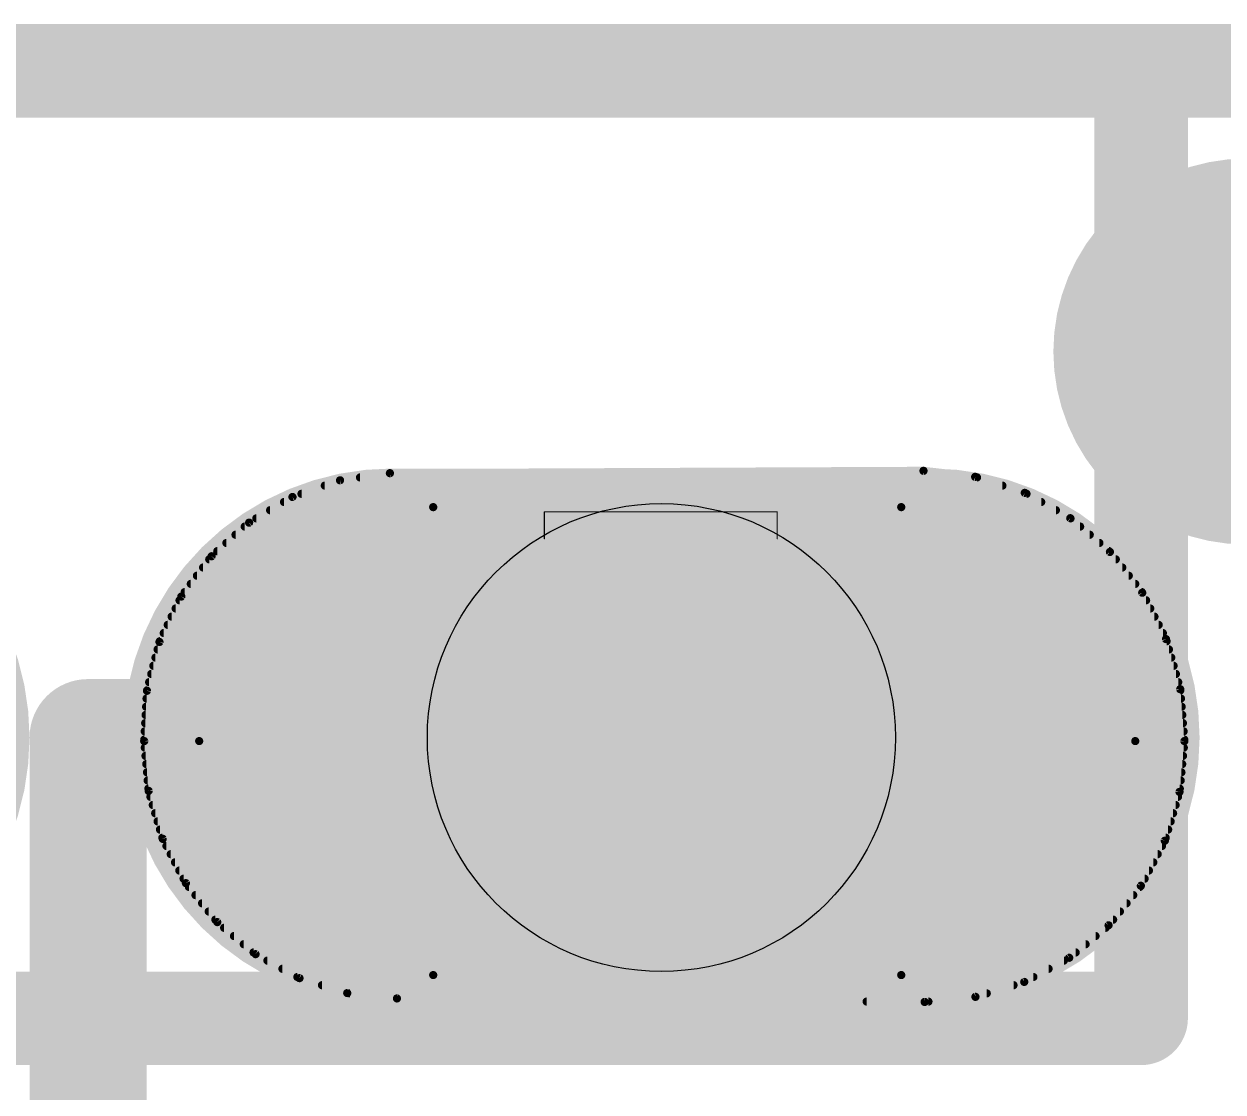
# Model space of a CAD drawing. Extents: x -32 to 75, y -66 to 21.
# Drawn here: x 2.426 to 5.029, y 11.753 to 14.072 of the extents above; entities that cross this region are included whole.
import ezdxf

# ---------------------------------------------------------------- set-up
doc = ezdxf.new("R2010")
doc.units = 0
for name, color, linetype in [('1', 12, 'CONTINUOUS'), ('16', 132, 'CONTINUOUS'), ('17', 110, 'CONTINUOUS'), ('20', 31, 'CONTINUOUS'), ('29', 253, 'CONTINUOUS'), ('30', 253, 'CONTINUOUS'), ('44', 253, 'CONTINUOUS'), ('46', 140, 'CONTINUOUS'), ('49', 183, 'CONTINUOUS'), ('51', 53, 'CONTINUOUS')]:
    doc.layers.add(name, color=color, linetype=linetype)

# ---------------------------------------------------------------- blocks, each defined once
blk = doc.blocks.new('PIE')
at = {"const_width": 0.5}
blk.add_lwpolyline([(0, -0.25, 1), (0, 0.25, 1), (0, -0.25)], format="xyb", dxfattribs=at)
blk = doc.blocks.new('RECT')
blk.add_solid([(-0.5, -0.5), (0.5, -0.5), (-0.5, 0.5), (0.5, 0.5)])
blk = doc.blocks.new('LONGP100')
at = {"const_width": 1}
blk.add_lwpolyline([(-0.5, 0), (0.5, 0)], dxfattribs=at)
at = {"const_width": 0.5}
for points in [[(-0.5, 0.25, 1), (-0.5, -0.25)], [(0.5, -0.25, 1), (0.5, 0.25)]]:
    blk.add_lwpolyline(points, format="xyb", dxfattribs=at)

msp = doc.modelspace()

# ---------------------------------------------------------------- linework, layer by layer
at = {"layer": '1', "const_width": 0.2032}
for points in [[(4.8514, 13.97), (0, 13.97)], [(4.8514, 11.9126), (4.8514, 13.97)], [(0, 11.9126), (4.8514, 11.9126)]]:
    msp.add_lwpolyline(points, dxfattribs=at)
at = {"layer": '1', "const_width": 0.1016}
for points in [[(4.9022, 13.97, 1), (4.8006, 13.97)], [(4.8514, 13.9192, 1), (4.8514, 14.0208)], [(4.8514, 11.8618, 1), (4.8514, 11.9634)], [(4.8006, 11.9126, 1), (4.9022, 11.9126)]]:
    msp.add_lwpolyline(points, format="xyb", dxfattribs=at)
at = {"layer": '16'}
for points, const_width in [([(0, 13.97), (4.8514, 13.97)], 0.2032), ([(4.8514, 13.97), (4.8514, 11.9126)], 0.2032), ([(2.5654, 12.5222), (3.81, 12.5222)], 0.254), ([(2.5654, 3.048), (2.5654, 12.5222)], 0.254), ([(4.8514, 11.9126), (0, 11.9126)], 0.2032)]:
    msp.add_lwpolyline(points, dxfattribs=dict(at, const_width=const_width))
for points, const_width in [([(4.9022, 13.97, 1), (4.8006, 13.97)], 0.1016), ([(4.8514, 13.9192, 1), (4.8514, 14.0208)], 0.1016), ([(2.5654, 12.5857, 1), (2.5654, 12.4587)], 0.127), ([(2.6289, 12.5222, 1), (2.5019, 12.5222)], 0.127), ([(3.81, 12.4587, 1), (3.81, 12.5857)], 0.127), ([(4.8514, 11.8618, 1), (4.8514, 11.9634)], 0.1016), ([(4.8006, 11.9126, 1), (4.9022, 11.9126)], 0.1016)]:
    msp.add_lwpolyline(points, format="xyb", dxfattribs=dict(at, const_width=const_width))
at = {"layer": '20', "const_width": 0.2032}
msp.add_lwpolyline([(6.35, 13.97), (1.27, 13.97)], dxfattribs=at)
at = {"layer": '29', "const_width": 0.0178}
for points in [[(3.2207, 13.0962), (3.1124, 13.0808)], [(3.1558, 13.087), (4.4952, 13.087)], [(4.379, 13.1013), (3.2207, 13.0962)], [(4.4913, 13.0883), (4.379, 13.1013)], [(4.5988, 13.0535), (4.4913, 13.0883)], [(3.1124, 13.0808), (3.0092, 13.0446)], [(3.0794, 13.0692), (4.5503, 13.0692)], [(3.0092, 13.0446), (2.915, 12.9889)], [(2.9908, 13.0337), (4.6345, 13.0337)], [(3.0288, 13.0514), (4.6026, 13.0514)], [(4.6976, 12.9985), (4.5988, 13.0535)], [(2.9607, 13.0159), (4.6664, 13.0159)], [(2.915, 12.9889), (2.8336, 12.9159)], [(2.9055, 12.9803), (4.719, 12.9803)], [(2.9306, 12.9981), (4.6981, 12.9981)], [(4.7837, 12.9253), (4.6976, 12.9985)], [(2.8856, 12.9625), (4.7399, 12.9625)], [(2.8658, 12.9448), (4.7608, 12.9448)], [(2.8336, 12.9159), (2.7679, 12.8284)], [(2.8285, 12.9092), (4.7964, 12.9092)], [(2.8459, 12.927), (4.7817, 12.927)], [(4.8539, 12.8366), (4.7837, 12.9253)], [(2.8152, 12.8914), (4.8105, 12.8914)], [(2.7885, 12.8558), (4.8386, 12.8558)], [(2.8018, 12.8736), (4.8246, 12.8736)], [(2.7679, 12.8284), (2.7205, 12.7298)], [(2.7751, 12.8381), (4.8527, 12.8381)], [(4.9054, 12.736), (4.8539, 12.8366)], [(2.7554, 12.8025), (4.8713, 12.8025)], [(2.764, 12.8203), (4.8622, 12.8203)], [(2.7469, 12.7847), (4.8804, 12.7847)], [(2.7298, 12.7492), (4.8986, 12.7492)], [(2.7384, 12.7669), (4.8895, 12.7669)], [(2.7205, 12.7298), (2.6933, 12.6238)], [(2.7213, 12.7314), (4.9067, 12.7314)], [(4.9363, 12.6273), (4.9054, 12.736)], [(2.7118, 12.6958), (4.9168, 12.6958)], [(2.7164, 12.7136), (4.9118, 12.7136)], [(2.7072, 12.678), (4.9219, 12.678)], [(2.6981, 12.6425), (4.932, 12.6425)], [(2.7027, 12.6603), (4.9269, 12.6603)], [(2.6933, 12.6238), (2.6873, 12.5146)], [(2.6936, 12.6247), (4.9365, 12.6247)], [(4.9454, 12.5146), (4.9363, 12.6273)], [(2.6914, 12.5891), (4.9394, 12.5891)], [(2.6924, 12.6069), (4.9379, 12.6069)], [(2.6904, 12.5713), (4.9408, 12.5713)], [(2.6895, 12.5536), (4.9422, 12.5536)], [(2.6873, 12.5146), (2.697, 12.4065)], [(2.6875, 12.518), (4.9451, 12.518)], [(2.6885, 12.5358), (4.9437, 12.5358)], [(4.9348, 12.4043), (4.9454, 12.5146)], [(2.6886, 12.5002), (4.944, 12.5002)], [(2.6902, 12.4824), (4.9423, 12.4824)], [(2.6918, 12.4647), (4.9406, 12.4647)], [(2.6934, 12.4469), (4.9389, 12.4469)], [(2.6949, 12.4291), (4.9372, 12.4291)], [(2.6965, 12.4113), (4.9354, 12.4113)], [(2.697, 12.4065), (2.7275, 12.3023)], [(2.7008, 12.3935), (4.9315, 12.3935)], [(4.9028, 12.2982), (4.9348, 12.4043)], [(2.706, 12.3758), (4.9262, 12.3758)], [(2.7112, 12.358), (4.9208, 12.358)], [(2.7164, 12.3402), (4.9155, 12.3402)], [(2.7216, 12.3224), (4.9101, 12.3224)], [(2.7268, 12.3046), (4.9048, 12.3046)], [(2.7275, 12.3023), (2.7778, 12.2061)], [(2.7356, 12.2868), (4.8968, 12.2868)], [(4.8508, 12.2004), (4.9028, 12.2982)], [(2.7449, 12.2691), (4.8873, 12.2691)], [(2.7542, 12.2513), (4.8779, 12.2513)], [(2.7635, 12.2335), (4.8684, 12.2335)], [(2.7728, 12.2157), (4.859, 12.2157)], [(2.7778, 12.2061), (2.8459, 12.1216)], [(4.7808, 12.1146), (4.8508, 12.2004)], [(2.7844, 12.1979), (4.8488, 12.1979)], [(2.7987, 12.1802), (4.8343, 12.1802)], [(2.813, 12.1624), (4.8198, 12.1624)], [(2.8274, 12.1446), (4.8053, 12.1446)], [(2.8417, 12.1268), (4.7907, 12.1268)], [(2.8459, 12.1216), (2.9292, 12.0519)], [(2.8609, 12.109), (4.774, 12.109)], [(4.6953, 12.0441), (4.7808, 12.1146)], [(2.8822, 12.0913), (4.7524, 12.0913)], [(2.9034, 12.0735), (4.7309, 12.0735)], [(2.9247, 12.0557), (4.7093, 12.0557)], [(2.9292, 12.0519), (3.0244, 11.9999)], [(4.5977, 11.9917), (4.6953, 12.0441)], [(2.9548, 12.0379), (4.6837, 12.0379)], [(2.9874, 12.0201), (4.6506, 12.0201)], [(3.0199, 12.0023), (4.6175, 12.0023)], [(3.0244, 11.9999), (3.128, 11.9674)], [(4.4917, 11.9593), (4.5977, 11.9917)], [(3.0733, 11.9846), (4.5744, 11.9846)], [(3.128, 11.9674), (3.236, 11.9558)], [(3.1339, 11.9668), (4.5163, 11.9668)], [(3.236, 11.9558), (4.3815, 11.9482)], [(4.2556, 11.949), (4.3898, 11.949)], [(4.3815, 11.9482), (4.4917, 11.9593)]]:
    msp.add_lwpolyline(points, dxfattribs=at)
at = {"layer": '29', "const_width": 0.0089}
for points in [[(3.1558, 13.0914, 1), (3.1558, 13.0826)], [(3.2207, 13.1007, 1), (3.2207, 13.0918)], [(3.2213, 13.0918, 1), (3.2201, 13.1006)], [(4.3795, 13.1057, 1), (4.3784, 13.0969)], [(4.379, 13.0969, 1), (4.3789, 13.1058)], [(4.4926, 13.0925, 1), (4.4899, 13.084)], [(4.4907, 13.0838, 1), (4.4918, 13.0927)], [(4.4952, 13.0826, 1), (4.4952, 13.0914)], [(3.0794, 13.0737, 1), (3.0794, 13.0648)], [(3.1118, 13.0852, 1), (3.113, 13.0764)], [(3.1139, 13.0766, 1), (3.1109, 13.085)], [(4.5503, 13.0648, 1), (4.5503, 13.0737)], [(2.9908, 13.0381, 1), (2.9908, 13.0292)], [(3.0077, 13.0488, 1), (3.0107, 13.0404)], [(3.0115, 13.0407, 1), (3.0069, 13.0484)], [(3.0288, 13.0559, 1), (3.0288, 13.047)], [(4.601, 13.0574, 1), (4.5967, 13.0497)], [(4.5975, 13.0493, 1), (4.6002, 13.0578)], [(4.6026, 13.047, 1), (4.6026, 13.0559)], [(4.6345, 13.0292, 1), (4.6345, 13.0381)], [(2.9607, 13.0203, 1), (2.9607, 13.0114)], [(4.6664, 13.0114, 1), (4.6664, 13.0203)], [(2.9055, 12.9848, 1), (2.9055, 12.9759)], [(2.9128, 12.9927, 1), (2.9173, 12.985)], [(2.918, 12.9856, 1), (2.9121, 12.9922)], [(2.9306, 13.0025, 1), (2.9306, 12.9936)], [(4.7005, 13.0019, 1), (4.6947, 12.9951)], [(4.6954, 12.9946, 1), (4.6997, 13.0024)], [(4.6981, 12.9936, 1), (4.6981, 13.0025)], [(4.719, 12.9759, 1), (4.719, 12.9848)], [(2.8856, 12.967, 1), (2.8856, 12.9581)], [(4.7399, 12.9581, 1), (4.7399, 12.967)], [(2.8658, 12.9492, 1), (2.8658, 12.9403)], [(4.7608, 12.9403, 1), (4.7608, 12.9492)], [(2.8285, 12.9136, 1), (2.8285, 12.9047)], [(2.8306, 12.9192, 1), (2.8365, 12.9126)], [(2.8371, 12.9132, 1), (2.83, 12.9186)], [(2.8459, 12.9314, 1), (2.8459, 12.9225)], [(4.7872, 12.928, 1), (4.7802, 12.9225)], [(4.7808, 12.9219, 1), (4.7866, 12.9286)], [(4.7817, 12.9225, 1), (4.7817, 12.9314)], [(4.7964, 12.9047, 1), (4.7964, 12.9136)], [(2.8152, 12.8959, 1), (2.8152, 12.887)], [(4.8105, 12.887, 1), (4.8105, 12.8959)], [(2.7885, 12.8603, 1), (2.7885, 12.8514)], [(2.8018, 12.8781, 1), (2.8018, 12.8692)], [(4.8246, 12.8692, 1), (4.8246, 12.8781)], [(4.8386, 12.8514, 1), (4.8386, 12.8603)], [(2.7643, 12.8311, 1), (2.7714, 12.8257)], [(2.7719, 12.8265, 1), (2.7639, 12.8303)], [(2.7751, 12.8425, 1), (2.7751, 12.8336)], [(4.8578, 12.8387, 1), (4.8499, 12.8346)], [(4.8504, 12.8339, 1), (4.8573, 12.8394)], [(4.8527, 12.8336, 1), (4.8527, 12.8425)], [(2.7554, 12.8069, 1), (2.7554, 12.7981)], [(2.764, 12.8247, 1), (2.764, 12.8158)], [(4.8622, 12.8158, 1), (4.8622, 12.8247)], [(4.8713, 12.7981, 1), (4.8713, 12.8069)], [(2.7469, 12.7892, 1), (2.7469, 12.7803)], [(4.8804, 12.7803, 1), (4.8804, 12.7892)], [(2.7298, 12.7536, 1), (2.7298, 12.7447)], [(2.7384, 12.7714, 1), (2.7384, 12.7625)], [(4.8895, 12.7625, 1), (4.8895, 12.7714)], [(4.8986, 12.7447, 1), (4.8986, 12.7536)], [(2.7165, 12.7317, 1), (2.7245, 12.7279)], [(2.7248, 12.7287, 1), (2.7162, 12.7309)], [(2.7213, 12.7358, 1), (2.7213, 12.7269)], [(4.9097, 12.7372, 1), (4.9011, 12.7348)], [(4.9014, 12.734, 1), (4.9093, 12.738)], [(4.9067, 12.7269, 1), (4.9067, 12.7358)], [(2.7118, 12.7003, 1), (2.7118, 12.6914)], [(2.7164, 12.718, 1), (2.7164, 12.7091)], [(4.9118, 12.7091, 1), (4.9118, 12.718)], [(4.9168, 12.6914, 1), (4.9168, 12.7003)], [(2.7072, 12.6825, 1), (2.7072, 12.6736)], [(4.9219, 12.6736, 1), (4.9219, 12.6825)], [(2.6981, 12.6469, 1), (2.6981, 12.638)], [(2.7027, 12.6647, 1), (2.7027, 12.6558)], [(4.9269, 12.6558, 1), (4.9269, 12.6647)], [(4.932, 12.638, 1), (4.932, 12.6469)], [(2.6978, 12.6236, 1), (2.6889, 12.6241)], [(2.689, 12.6249, 1), (2.6976, 12.6227)], [(2.6936, 12.6291, 1), (2.6936, 12.6202)], [(4.9407, 12.6276, 1), (4.9319, 12.6269)], [(4.932, 12.626, 1), (4.9406, 12.6285)], [(4.9365, 12.6202, 1), (4.9365, 12.6291)], [(2.6914, 12.5936, 1), (2.6914, 12.5847)], [(2.6924, 12.6114, 1), (2.6924, 12.6025)], [(4.9379, 12.6025, 1), (4.9379, 12.6114)], [(4.9394, 12.5847, 1), (4.9394, 12.5936)], [(2.6904, 12.5758, 1), (2.6904, 12.5669)], [(4.9408, 12.5669, 1), (4.9408, 12.5758)], [(2.6895, 12.558, 1), (2.6895, 12.5491)], [(4.9422, 12.5491, 1), (4.9422, 12.558)], [(2.6917, 12.515, 1), (2.6829, 12.5142)], [(2.6875, 12.5224, 1), (2.6875, 12.5136)], [(2.6885, 12.5402, 1), (2.6885, 12.5313)], [(4.9498, 12.5142, 1), (4.941, 12.515)], [(4.9437, 12.5313, 1), (4.9437, 12.5402)], [(4.9451, 12.5136, 1), (4.9451, 12.5224)], [(2.6829, 12.5148, 1), (2.6918, 12.5143)], [(2.6886, 12.5047, 1), (2.6886, 12.4958)], [(4.941, 12.5142, 1), (4.9498, 12.5149)], [(4.944, 12.4958, 1), (4.944, 12.5047)], [(2.6902, 12.4869, 1), (2.6902, 12.478)], [(2.6918, 12.4691, 1), (2.6918, 12.4602)], [(4.9406, 12.4602, 1), (4.9406, 12.4691)], [(4.9423, 12.478, 1), (4.9423, 12.4869)], [(2.6934, 12.4513, 1), (2.6934, 12.4424)], [(4.9389, 12.4424, 1), (4.9389, 12.4513)], [(2.6949, 12.4335, 1), (2.6949, 12.4246)], [(2.6965, 12.4158, 1), (2.6965, 12.4069)], [(4.9354, 12.4069, 1), (4.9354, 12.4158)], [(4.9372, 12.4246, 1), (4.9372, 12.4335)], [(2.7012, 12.4077, 1), (2.6927, 12.4052)], [(2.6925, 12.4061, 1), (2.7014, 12.4069)], [(2.7008, 12.398, 1), (2.7008, 12.3891)], [(4.9303, 12.4047, 1), (4.9392, 12.4039)], [(4.939, 12.403, 1), (4.9305, 12.4056)], [(4.9315, 12.3891, 1), (4.9315, 12.398)], [(2.706, 12.3802, 1), (2.706, 12.3713)], [(2.7112, 12.3624, 1), (2.7112, 12.3535)], [(4.9208, 12.3535, 1), (4.9208, 12.3624)], [(4.9262, 12.3713, 1), (4.9262, 12.3802)], [(2.7164, 12.3446, 1), (2.7164, 12.3357)], [(4.9155, 12.3357, 1), (4.9155, 12.3446)], [(2.7216, 12.3269, 1), (2.7216, 12.318)], [(2.7268, 12.3091, 1), (2.7268, 12.3002)], [(4.9048, 12.3002, 1), (4.9048, 12.3091)], [(4.9101, 12.318, 1), (4.9101, 12.3269)], [(2.7315, 12.3044, 1), (2.7236, 12.3002)], [(2.7233, 12.301, 1), (2.7318, 12.3035)], [(2.7356, 12.2913, 1), (2.7356, 12.2824)], [(4.8968, 12.2824, 1), (4.8968, 12.2913)], [(4.8986, 12.2995, 1), (4.9071, 12.2969)], [(4.9068, 12.2961, 1), (4.8989, 12.3003)], [(2.7449, 12.2735, 1), (2.7449, 12.2646)], [(2.7542, 12.2557, 1), (2.7542, 12.2468)], [(4.8779, 12.2468, 1), (4.8779, 12.2557)], [(4.8873, 12.2646, 1), (4.8873, 12.2735)], [(2.7635, 12.2379, 1), (2.7635, 12.2291)], [(4.8684, 12.2291, 1), (4.8684, 12.2379)], [(2.7728, 12.2202, 1), (2.7728, 12.2113)], [(2.7813, 12.2089, 1), (2.7744, 12.2033)], [(2.7739, 12.204, 1), (2.7818, 12.2082)], [(4.8543, 12.1976, 1), (4.8474, 12.2032)], [(4.859, 12.2113, 1), (4.859, 12.2202)], [(2.7844, 12.2024, 1), (2.7844, 12.1935)], [(2.7987, 12.1846, 1), (2.7987, 12.1757)], [(4.8343, 12.1757, 1), (4.8343, 12.1846)], [(4.8469, 12.2025, 1), (4.8548, 12.1983)], [(4.8488, 12.1935, 1), (4.8488, 12.2024)], [(2.813, 12.1668, 1), (2.813, 12.1579)], [(4.8198, 12.1579, 1), (4.8198, 12.1668)], [(2.8274, 12.149, 1), (2.8274, 12.1401)], [(2.8417, 12.1313, 1), (2.8417, 12.1224)], [(2.8488, 12.125, 1), (2.8431, 12.1181)], [(4.7907, 12.1224, 1), (4.7907, 12.1313)], [(4.8053, 12.1401, 1), (4.8053, 12.149)], [(2.8424, 12.1188, 1), (2.8494, 12.1243)], [(2.8609, 12.1135, 1), (2.8609, 12.1046)], [(4.774, 12.1046, 1), (4.774, 12.1135)], [(4.7773, 12.1174, 1), (4.7842, 12.1118)], [(4.7836, 12.1112, 1), (4.7779, 12.118)], [(2.8822, 12.0957, 1), (2.8822, 12.0868)], [(2.9034, 12.0779, 1), (2.9034, 12.069)], [(4.7309, 12.069, 1), (4.7309, 12.0779)], [(4.7524, 12.0868, 1), (4.7524, 12.0957)], [(2.9247, 12.0601, 1), (2.9247, 12.0512)], [(2.9313, 12.0558, 1), (2.9271, 12.048)], [(2.9263, 12.0485, 1), (2.932, 12.0553)], [(4.6924, 12.0475, 1), (4.6981, 12.0407)], [(4.6974, 12.0402, 1), (4.6932, 12.048)], [(4.7093, 12.0512, 1), (4.7093, 12.0601)], [(2.9548, 12.0424, 1), (2.9548, 12.0335)], [(2.9874, 12.0246, 1), (2.9874, 12.0157)], [(4.6506, 12.0157, 1), (4.6506, 12.0246)], [(4.6837, 12.0335, 1), (4.6837, 12.0424)], [(3.0199, 12.0068, 1), (3.0199, 11.9979)], [(3.0258, 12.0041, 1), (3.0231, 11.9956)], [(3.0223, 11.996, 1), (3.0266, 12.0038)], [(4.5956, 11.9956, 1), (4.5998, 11.9878)], [(4.599, 11.9874, 1), (4.5964, 11.9959)], [(4.6175, 11.9979, 1), (4.6175, 12.0068)], [(3.0733, 11.989, 1), (3.0733, 11.9801)], [(3.1285, 11.9718, 1), (3.1276, 11.963)], [(3.1267, 11.9632, 1), (3.1294, 11.9717)], [(3.1339, 11.9712, 1), (3.1339, 11.9623)], [(4.5163, 11.9623, 1), (4.5163, 11.9712)], [(4.5744, 11.9801, 1), (4.5744, 11.989)], [(3.236, 11.9602, 1), (3.2359, 11.9513)], [(3.2355, 11.9514, 1), (3.2364, 11.9602)], [(4.2556, 11.9534, 1), (4.2556, 11.9446)], [(4.3811, 11.9526, 1), (4.3819, 11.9437)], [(4.3815, 11.9437, 1), (4.3815, 11.9526)], [(4.3898, 11.9446, 1), (4.3898, 11.9534)], [(4.4904, 11.9635, 1), (4.493, 11.955)], [(4.4922, 11.9548, 1), (4.4913, 11.9637)]]:
    msp.add_lwpolyline(points, format="xyb", dxfattribs=at)
at = {"layer": '30', "const_width": 0.0178}
for points in [[(3.2207, 13.0962), (3.1124, 13.0808)], [(3.1558, 13.087), (4.4952, 13.087)], [(4.379, 13.1013), (3.2207, 13.0962)], [(4.4913, 13.0883), (4.379, 13.1013)], [(4.5988, 13.0535), (4.4913, 13.0883)], [(3.1124, 13.0808), (3.0092, 13.0446)], [(3.0794, 13.0692), (4.5503, 13.0692)], [(3.0092, 13.0446), (2.915, 12.9889)], [(2.9908, 13.0337), (4.6345, 13.0337)], [(3.0288, 13.0514), (4.6026, 13.0514)], [(4.6976, 12.9985), (4.5988, 13.0535)], [(2.9607, 13.0159), (4.6664, 13.0159)], [(2.915, 12.9889), (2.8336, 12.9159)], [(2.9055, 12.9803), (4.719, 12.9803)], [(2.9306, 12.9981), (4.6981, 12.9981)], [(4.7837, 12.9253), (4.6976, 12.9985)], [(2.8856, 12.9625), (4.7399, 12.9625)], [(2.8658, 12.9448), (4.7608, 12.9448)], [(2.8336, 12.9159), (2.7679, 12.8284)], [(2.8285, 12.9092), (4.7964, 12.9092)], [(2.8459, 12.927), (4.7817, 12.927)], [(4.8539, 12.8366), (4.7837, 12.9253)], [(2.8152, 12.8914), (4.8105, 12.8914)], [(2.7885, 12.8558), (4.8386, 12.8558)], [(2.8018, 12.8736), (4.8246, 12.8736)], [(2.7679, 12.8284), (2.7205, 12.7298)], [(2.7751, 12.8381), (4.8527, 12.8381)], [(4.9054, 12.736), (4.8539, 12.8366)], [(2.7554, 12.8025), (4.8713, 12.8025)], [(2.764, 12.8203), (4.8622, 12.8203)], [(2.7469, 12.7847), (4.8804, 12.7847)], [(2.7298, 12.7492), (4.8986, 12.7492)], [(2.7384, 12.7669), (4.8895, 12.7669)], [(2.7205, 12.7298), (2.6933, 12.6238)], [(2.7213, 12.7314), (4.9067, 12.7314)], [(4.9363, 12.6273), (4.9054, 12.736)], [(2.7118, 12.6958), (4.9168, 12.6958)], [(2.7164, 12.7136), (4.9118, 12.7136)], [(2.7072, 12.678), (4.9219, 12.678)], [(2.6981, 12.6425), (4.932, 12.6425)], [(2.7027, 12.6603), (4.9269, 12.6603)], [(2.6933, 12.6238), (2.6873, 12.5146)], [(2.6936, 12.6247), (4.9365, 12.6247)], [(4.9454, 12.5146), (4.9363, 12.6273)], [(2.6914, 12.5891), (4.9394, 12.5891)], [(2.6924, 12.6069), (4.9379, 12.6069)], [(2.6904, 12.5713), (4.9408, 12.5713)], [(2.6895, 12.5536), (4.9422, 12.5536)], [(2.6873, 12.5146), (2.697, 12.4065)], [(2.6875, 12.518), (4.9451, 12.518)], [(2.6885, 12.5358), (4.9437, 12.5358)], [(4.9348, 12.4043), (4.9454, 12.5146)], [(2.6886, 12.5002), (4.944, 12.5002)], [(2.6902, 12.4824), (4.9423, 12.4824)], [(2.6918, 12.4647), (4.9406, 12.4647)], [(2.6934, 12.4469), (4.9389, 12.4469)], [(2.6949, 12.4291), (4.9372, 12.4291)], [(2.6965, 12.4113), (4.9354, 12.4113)], [(2.697, 12.4065), (2.7275, 12.3023)], [(2.7008, 12.3935), (4.9315, 12.3935)], [(4.9028, 12.2982), (4.9348, 12.4043)], [(2.706, 12.3758), (4.9262, 12.3758)], [(2.7112, 12.358), (4.9208, 12.358)], [(2.7164, 12.3402), (4.9155, 12.3402)], [(2.7216, 12.3224), (4.9101, 12.3224)], [(2.7268, 12.3046), (4.9048, 12.3046)], [(2.7275, 12.3023), (2.7778, 12.2061)], [(2.7356, 12.2868), (4.8968, 12.2868)], [(4.8508, 12.2004), (4.9028, 12.2982)], [(2.7449, 12.2691), (4.8873, 12.2691)], [(2.7542, 12.2513), (4.8779, 12.2513)], [(2.7635, 12.2335), (4.8684, 12.2335)], [(2.7728, 12.2157), (4.859, 12.2157)], [(2.7778, 12.2061), (2.8459, 12.1216)], [(4.7808, 12.1146), (4.8508, 12.2004)], [(2.7844, 12.1979), (4.8488, 12.1979)], [(2.7987, 12.1802), (4.8343, 12.1802)], [(2.813, 12.1624), (4.8198, 12.1624)], [(2.8274, 12.1446), (4.8053, 12.1446)], [(2.8417, 12.1268), (4.7907, 12.1268)], [(2.8459, 12.1216), (2.9292, 12.0519)], [(2.8609, 12.109), (4.774, 12.109)], [(4.6953, 12.0441), (4.7808, 12.1146)], [(2.8822, 12.0913), (4.7524, 12.0913)], [(2.9034, 12.0735), (4.7309, 12.0735)], [(2.9247, 12.0557), (4.7093, 12.0557)], [(2.9292, 12.0519), (3.0244, 11.9999)], [(4.5977, 11.9917), (4.6953, 12.0441)], [(2.9548, 12.0379), (4.6837, 12.0379)], [(2.9874, 12.0201), (4.6506, 12.0201)], [(3.0199, 12.0023), (4.6175, 12.0023)], [(3.0244, 11.9999), (3.128, 11.9674)], [(4.4917, 11.9593), (4.5977, 11.9917)], [(3.0733, 11.9846), (4.5744, 11.9846)], [(3.128, 11.9674), (3.236, 11.9558)], [(3.1339, 11.9668), (4.5163, 11.9668)], [(3.236, 11.9558), (4.3815, 11.9482)], [(4.2556, 11.949), (4.3898, 11.949)], [(4.3815, 11.9482), (4.4917, 11.9593)]]:
    msp.add_lwpolyline(points, dxfattribs=at)
at = {"layer": '30', "const_width": 0.0089}
for points in [[(3.1558, 13.0914, 1), (3.1558, 13.0826)], [(3.2207, 13.1007, 1), (3.2207, 13.0918)], [(3.2213, 13.0918, 1), (3.2201, 13.1006)], [(4.3795, 13.1057, 1), (4.3784, 13.0969)], [(4.379, 13.0969, 1), (4.3789, 13.1058)], [(4.4926, 13.0925, 1), (4.4899, 13.084)], [(4.4907, 13.0838, 1), (4.4918, 13.0927)], [(4.4952, 13.0826, 1), (4.4952, 13.0914)], [(3.0794, 13.0737, 1), (3.0794, 13.0648)], [(3.1118, 13.0852, 1), (3.113, 13.0764)], [(3.1139, 13.0766, 1), (3.1109, 13.085)], [(4.5503, 13.0648, 1), (4.5503, 13.0737)], [(2.9908, 13.0381, 1), (2.9908, 13.0292)], [(3.0077, 13.0488, 1), (3.0107, 13.0404)], [(3.0115, 13.0407, 1), (3.0069, 13.0484)], [(3.0288, 13.0559, 1), (3.0288, 13.047)], [(4.601, 13.0574, 1), (4.5967, 13.0497)], [(4.5975, 13.0493, 1), (4.6002, 13.0578)], [(4.6026, 13.047, 1), (4.6026, 13.0559)], [(4.6345, 13.0292, 1), (4.6345, 13.0381)], [(2.9607, 13.0203, 1), (2.9607, 13.0114)], [(4.6664, 13.0114, 1), (4.6664, 13.0203)], [(2.9055, 12.9848, 1), (2.9055, 12.9759)], [(2.9128, 12.9927, 1), (2.9173, 12.985)], [(2.918, 12.9856, 1), (2.9121, 12.9922)], [(2.9306, 13.0025, 1), (2.9306, 12.9936)], [(4.7005, 13.0019, 1), (4.6947, 12.9951)], [(4.6954, 12.9946, 1), (4.6997, 13.0024)], [(4.6981, 12.9936, 1), (4.6981, 13.0025)], [(4.719, 12.9759, 1), (4.719, 12.9848)], [(2.8856, 12.967, 1), (2.8856, 12.9581)], [(4.7399, 12.9581, 1), (4.7399, 12.967)], [(2.8658, 12.9492, 1), (2.8658, 12.9403)], [(4.7608, 12.9403, 1), (4.7608, 12.9492)], [(2.8285, 12.9136, 1), (2.8285, 12.9047)], [(2.8306, 12.9192, 1), (2.8365, 12.9126)], [(2.8371, 12.9132, 1), (2.83, 12.9186)], [(2.8459, 12.9314, 1), (2.8459, 12.9225)], [(4.7872, 12.928, 1), (4.7802, 12.9225)], [(4.7808, 12.9219, 1), (4.7866, 12.9286)], [(4.7817, 12.9225, 1), (4.7817, 12.9314)], [(4.7964, 12.9047, 1), (4.7964, 12.9136)], [(2.8152, 12.8959, 1), (2.8152, 12.887)], [(4.8105, 12.887, 1), (4.8105, 12.8959)], [(2.7885, 12.8603, 1), (2.7885, 12.8514)], [(2.8018, 12.8781, 1), (2.8018, 12.8692)], [(4.8246, 12.8692, 1), (4.8246, 12.8781)], [(4.8386, 12.8514, 1), (4.8386, 12.8603)], [(2.7643, 12.8311, 1), (2.7714, 12.8257)], [(2.7719, 12.8265, 1), (2.7639, 12.8303)], [(2.7751, 12.8425, 1), (2.7751, 12.8336)], [(4.8578, 12.8387, 1), (4.8499, 12.8346)], [(4.8504, 12.8339, 1), (4.8573, 12.8394)], [(4.8527, 12.8336, 1), (4.8527, 12.8425)], [(2.7554, 12.8069, 1), (2.7554, 12.7981)], [(2.764, 12.8247, 1), (2.764, 12.8158)], [(4.8622, 12.8158, 1), (4.8622, 12.8247)], [(4.8713, 12.7981, 1), (4.8713, 12.8069)], [(2.7469, 12.7892, 1), (2.7469, 12.7803)], [(4.8804, 12.7803, 1), (4.8804, 12.7892)], [(2.7298, 12.7536, 1), (2.7298, 12.7447)], [(2.7384, 12.7714, 1), (2.7384, 12.7625)], [(4.8895, 12.7625, 1), (4.8895, 12.7714)], [(4.8986, 12.7447, 1), (4.8986, 12.7536)], [(2.7165, 12.7317, 1), (2.7245, 12.7279)], [(2.7248, 12.7287, 1), (2.7162, 12.7309)], [(2.7213, 12.7358, 1), (2.7213, 12.7269)], [(4.9097, 12.7372, 1), (4.9011, 12.7348)], [(4.9014, 12.734, 1), (4.9093, 12.738)], [(4.9067, 12.7269, 1), (4.9067, 12.7358)], [(2.7118, 12.7003, 1), (2.7118, 12.6914)], [(2.7164, 12.718, 1), (2.7164, 12.7091)], [(4.9118, 12.7091, 1), (4.9118, 12.718)], [(4.9168, 12.6914, 1), (4.9168, 12.7003)], [(2.7072, 12.6825, 1), (2.7072, 12.6736)], [(4.9219, 12.6736, 1), (4.9219, 12.6825)], [(2.6981, 12.6469, 1), (2.6981, 12.638)], [(2.7027, 12.6647, 1), (2.7027, 12.6558)], [(4.9269, 12.6558, 1), (4.9269, 12.6647)], [(4.932, 12.638, 1), (4.932, 12.6469)], [(2.6978, 12.6236, 1), (2.6889, 12.6241)], [(2.689, 12.6249, 1), (2.6976, 12.6227)], [(2.6936, 12.6291, 1), (2.6936, 12.6202)], [(4.9407, 12.6276, 1), (4.9319, 12.6269)], [(4.932, 12.626, 1), (4.9406, 12.6285)], [(4.9365, 12.6202, 1), (4.9365, 12.6291)], [(2.6914, 12.5936, 1), (2.6914, 12.5847)], [(2.6924, 12.6114, 1), (2.6924, 12.6025)], [(4.9379, 12.6025, 1), (4.9379, 12.6114)], [(4.9394, 12.5847, 1), (4.9394, 12.5936)], [(2.6904, 12.5758, 1), (2.6904, 12.5669)], [(4.9408, 12.5669, 1), (4.9408, 12.5758)], [(2.6895, 12.558, 1), (2.6895, 12.5491)], [(4.9422, 12.5491, 1), (4.9422, 12.558)], [(2.6917, 12.515, 1), (2.6829, 12.5142)], [(2.6875, 12.5224, 1), (2.6875, 12.5136)], [(2.6885, 12.5402, 1), (2.6885, 12.5313)], [(4.9498, 12.5142, 1), (4.941, 12.515)], [(4.9437, 12.5313, 1), (4.9437, 12.5402)], [(4.9451, 12.5136, 1), (4.9451, 12.5224)], [(2.6829, 12.5148, 1), (2.6918, 12.5143)], [(2.6886, 12.5047, 1), (2.6886, 12.4958)], [(4.941, 12.5142, 1), (4.9498, 12.5149)], [(4.944, 12.4958, 1), (4.944, 12.5047)], [(2.6902, 12.4869, 1), (2.6902, 12.478)], [(2.6918, 12.4691, 1), (2.6918, 12.4602)], [(4.9406, 12.4602, 1), (4.9406, 12.4691)], [(4.9423, 12.478, 1), (4.9423, 12.4869)], [(2.6934, 12.4513, 1), (2.6934, 12.4424)], [(4.9389, 12.4424, 1), (4.9389, 12.4513)], [(2.6949, 12.4335, 1), (2.6949, 12.4246)], [(2.6965, 12.4158, 1), (2.6965, 12.4069)], [(4.9354, 12.4069, 1), (4.9354, 12.4158)], [(4.9372, 12.4246, 1), (4.9372, 12.4335)], [(2.7012, 12.4077, 1), (2.6927, 12.4052)], [(2.6925, 12.4061, 1), (2.7014, 12.4069)], [(2.7008, 12.398, 1), (2.7008, 12.3891)], [(4.9303, 12.4047, 1), (4.9392, 12.4039)], [(4.939, 12.403, 1), (4.9305, 12.4056)], [(4.9315, 12.3891, 1), (4.9315, 12.398)], [(2.706, 12.3802, 1), (2.706, 12.3713)], [(2.7112, 12.3624, 1), (2.7112, 12.3535)], [(4.9208, 12.3535, 1), (4.9208, 12.3624)], [(4.9262, 12.3713, 1), (4.9262, 12.3802)], [(2.7164, 12.3446, 1), (2.7164, 12.3357)], [(4.9155, 12.3357, 1), (4.9155, 12.3446)], [(2.7216, 12.3269, 1), (2.7216, 12.318)], [(2.7268, 12.3091, 1), (2.7268, 12.3002)], [(4.9048, 12.3002, 1), (4.9048, 12.3091)], [(4.9101, 12.318, 1), (4.9101, 12.3269)], [(2.7315, 12.3044, 1), (2.7236, 12.3002)], [(2.7233, 12.301, 1), (2.7318, 12.3035)], [(2.7356, 12.2913, 1), (2.7356, 12.2824)], [(4.8968, 12.2824, 1), (4.8968, 12.2913)], [(4.8986, 12.2995, 1), (4.9071, 12.2969)], [(4.9068, 12.2961, 1), (4.8989, 12.3003)], [(2.7449, 12.2735, 1), (2.7449, 12.2646)], [(2.7542, 12.2557, 1), (2.7542, 12.2468)], [(4.8779, 12.2468, 1), (4.8779, 12.2557)], [(4.8873, 12.2646, 1), (4.8873, 12.2735)], [(2.7635, 12.2379, 1), (2.7635, 12.2291)], [(4.8684, 12.2291, 1), (4.8684, 12.2379)], [(2.7728, 12.2202, 1), (2.7728, 12.2113)], [(2.7813, 12.2089, 1), (2.7744, 12.2033)], [(2.7739, 12.204, 1), (2.7818, 12.2082)], [(4.8543, 12.1976, 1), (4.8474, 12.2032)], [(4.859, 12.2113, 1), (4.859, 12.2202)], [(2.7844, 12.2024, 1), (2.7844, 12.1935)], [(2.7987, 12.1846, 1), (2.7987, 12.1757)], [(4.8343, 12.1757, 1), (4.8343, 12.1846)], [(4.8469, 12.2025, 1), (4.8548, 12.1983)], [(4.8488, 12.1935, 1), (4.8488, 12.2024)], [(2.813, 12.1668, 1), (2.813, 12.1579)], [(4.8198, 12.1579, 1), (4.8198, 12.1668)], [(2.8274, 12.149, 1), (2.8274, 12.1401)], [(2.8417, 12.1313, 1), (2.8417, 12.1224)], [(2.8488, 12.125, 1), (2.8431, 12.1181)], [(4.7907, 12.1224, 1), (4.7907, 12.1313)], [(4.8053, 12.1401, 1), (4.8053, 12.149)], [(2.8424, 12.1188, 1), (2.8494, 12.1243)], [(2.8609, 12.1135, 1), (2.8609, 12.1046)], [(4.774, 12.1046, 1), (4.774, 12.1135)], [(4.7773, 12.1174, 1), (4.7842, 12.1118)], [(4.7836, 12.1112, 1), (4.7779, 12.118)], [(2.8822, 12.0957, 1), (2.8822, 12.0868)], [(2.9034, 12.0779, 1), (2.9034, 12.069)], [(4.7309, 12.069, 1), (4.7309, 12.0779)], [(4.7524, 12.0868, 1), (4.7524, 12.0957)], [(2.9247, 12.0601, 1), (2.9247, 12.0512)], [(2.9313, 12.0558, 1), (2.9271, 12.048)], [(2.9263, 12.0485, 1), (2.932, 12.0553)], [(4.6924, 12.0475, 1), (4.6981, 12.0407)], [(4.6974, 12.0402, 1), (4.6932, 12.048)], [(4.7093, 12.0512, 1), (4.7093, 12.0601)], [(2.9548, 12.0424, 1), (2.9548, 12.0335)], [(2.9874, 12.0246, 1), (2.9874, 12.0157)], [(4.6506, 12.0157, 1), (4.6506, 12.0246)], [(4.6837, 12.0335, 1), (4.6837, 12.0424)], [(3.0199, 12.0068, 1), (3.0199, 11.9979)], [(3.0258, 12.0041, 1), (3.0231, 11.9956)], [(3.0223, 11.996, 1), (3.0266, 12.0038)], [(4.5956, 11.9956, 1), (4.5998, 11.9878)], [(4.599, 11.9874, 1), (4.5964, 11.9959)], [(4.6175, 11.9979, 1), (4.6175, 12.0068)], [(3.0733, 11.989, 1), (3.0733, 11.9801)], [(3.1285, 11.9718, 1), (3.1276, 11.963)], [(3.1267, 11.9632, 1), (3.1294, 11.9717)], [(3.1339, 11.9712, 1), (3.1339, 11.9623)], [(4.5163, 11.9623, 1), (4.5163, 11.9712)], [(4.5744, 11.9801, 1), (4.5744, 11.989)], [(3.236, 11.9602, 1), (3.2359, 11.9513)], [(3.2355, 11.9514, 1), (3.2364, 11.9602)], [(4.2556, 11.9534, 1), (4.2556, 11.9446)], [(4.3811, 11.9526, 1), (4.3819, 11.9437)], [(4.3815, 11.9437, 1), (4.3815, 11.9526)], [(4.3898, 11.9446, 1), (4.3898, 11.9534)], [(4.4904, 11.9635, 1), (4.493, 11.955)], [(4.4922, 11.9548, 1), (4.4913, 11.9637)]]:
    msp.add_lwpolyline(points, format="xyb", dxfattribs=at)
at = {"layer": '44'}
msp.add_circle((3.81, 12.5222), 0.508, dxfattribs=at)
at = {"layer": '46'}
for points, const_width in [([(3.3147, 13.0226, 0.4142), (2.8067, 12.5146)], 0.0178), ([(3.3147, 13.027, 1), (3.3147, 13.0181)], 0.0089), ([(3.3147, 13.0181, 1), (3.3147, 13.027)], 0.0089), ([(4.8387, 12.5146, 0.4142), (4.3307, 13.0226)], 0.0178), ([(4.3307, 13.027, 1), (4.3307, 13.0181)], 0.0089), ([(4.3307, 13.0181, 1), (4.3307, 13.027)], 0.0089), ([(2.8067, 12.5146, 0.4142), (3.3147, 12.0066)], 0.0178), ([(2.8111, 12.5146, 1), (2.8023, 12.5146)], 0.0089), ([(4.3307, 12.0066, 0.4142), (4.8387, 12.5146)], 0.0178), ([(4.8431, 12.5146, 1), (4.8343, 12.5146)], 0.0089), ([(2.8023, 12.5146, 1), (2.8111, 12.5146)], 0.0089), ([(4.8343, 12.5146, 1), (4.8431, 12.5146)], 0.0089), ([(3.3147, 12.011, 1), (3.3147, 12.0021)], 0.0089), ([(3.3147, 12.0021, 1), (3.3147, 12.011)], 0.0089), ([(4.3307, 12.011, 1), (4.3307, 12.0021)], 0.0089), ([(4.3307, 12.0021, 1), (4.3307, 12.011)], 0.0089)]:
    msp.add_lwpolyline(points, format="xyb", dxfattribs=dict(at, const_width=const_width))
at = {"layer": '46', "const_width": 0.0178}
for points in [[(4.3307, 13.0226), (3.3147, 13.0226)], [(3.3147, 12.0066), (4.3307, 12.0066)]]:
    msp.add_lwpolyline(points, dxfattribs=at)
at = {"layer": '49', "const_width": 0.0025}
for points in [[(3.556, 13.0124), (4.0615, 13.0124)], [(3.556, 13.0124), (3.556, 12.954)], [(4.0615, 13.0124), (4.0615, 12.954)]]:
    msp.add_lwpolyline(points, dxfattribs=at)
at = {"layer": '49', "const_width": 0.0013}
for points in [[(3.556, 13.0131, 1), (3.556, 13.0118)], [(3.5566, 13.0124, 1), (3.5554, 13.0124)], [(4.0621, 13.0124, 1), (4.0608, 13.0124)], [(4.0615, 13.0118, 1), (4.0615, 13.0131)], [(3.5554, 12.954, 1), (3.5566, 12.954)], [(4.0608, 12.954, 1), (4.0621, 12.954)]]:
    msp.add_lwpolyline(points, format="xyb", dxfattribs=at)

# ---------------------------------------------------------------- block references
at = {"layer": '1', "xscale": 0.635, "yscale": 0.635}
msp.add_blockref('PIE', (5.08, 13.3604), dxfattribs=at)
at = {"layer": '16', "xscale": 0.635, "yscale": 0.635}
msp.add_blockref('PIE', (5.08, 13.3604), dxfattribs=at)
at = {"layer": '17', "xscale": 1.1684, "yscale": 1.1684}
for p in [(1.27, 12.5222), (1.27, 12.5222), (3.81, 12.5222), (3.81, 12.5222)]:
    msp.add_blockref('LONGP100', p, dxfattribs=at)
at = {"layer": '29', "xscale": 0.8382, "yscale": 0.8382}
msp.add_blockref('PIE', (5.08, 13.3604), dxfattribs=at)
at = {"layer": '30', "xscale": 0.8382, "yscale": 0.8382}
msp.add_blockref('PIE', (5.08, 13.3604), dxfattribs=at)
at = {"layer": '51', "xscale": 0.508, "yscale": 0.508}
msp.add_blockref('RECT', (3.81, 12.7), dxfattribs=at)

doc.saveas('drawing.dxf')
